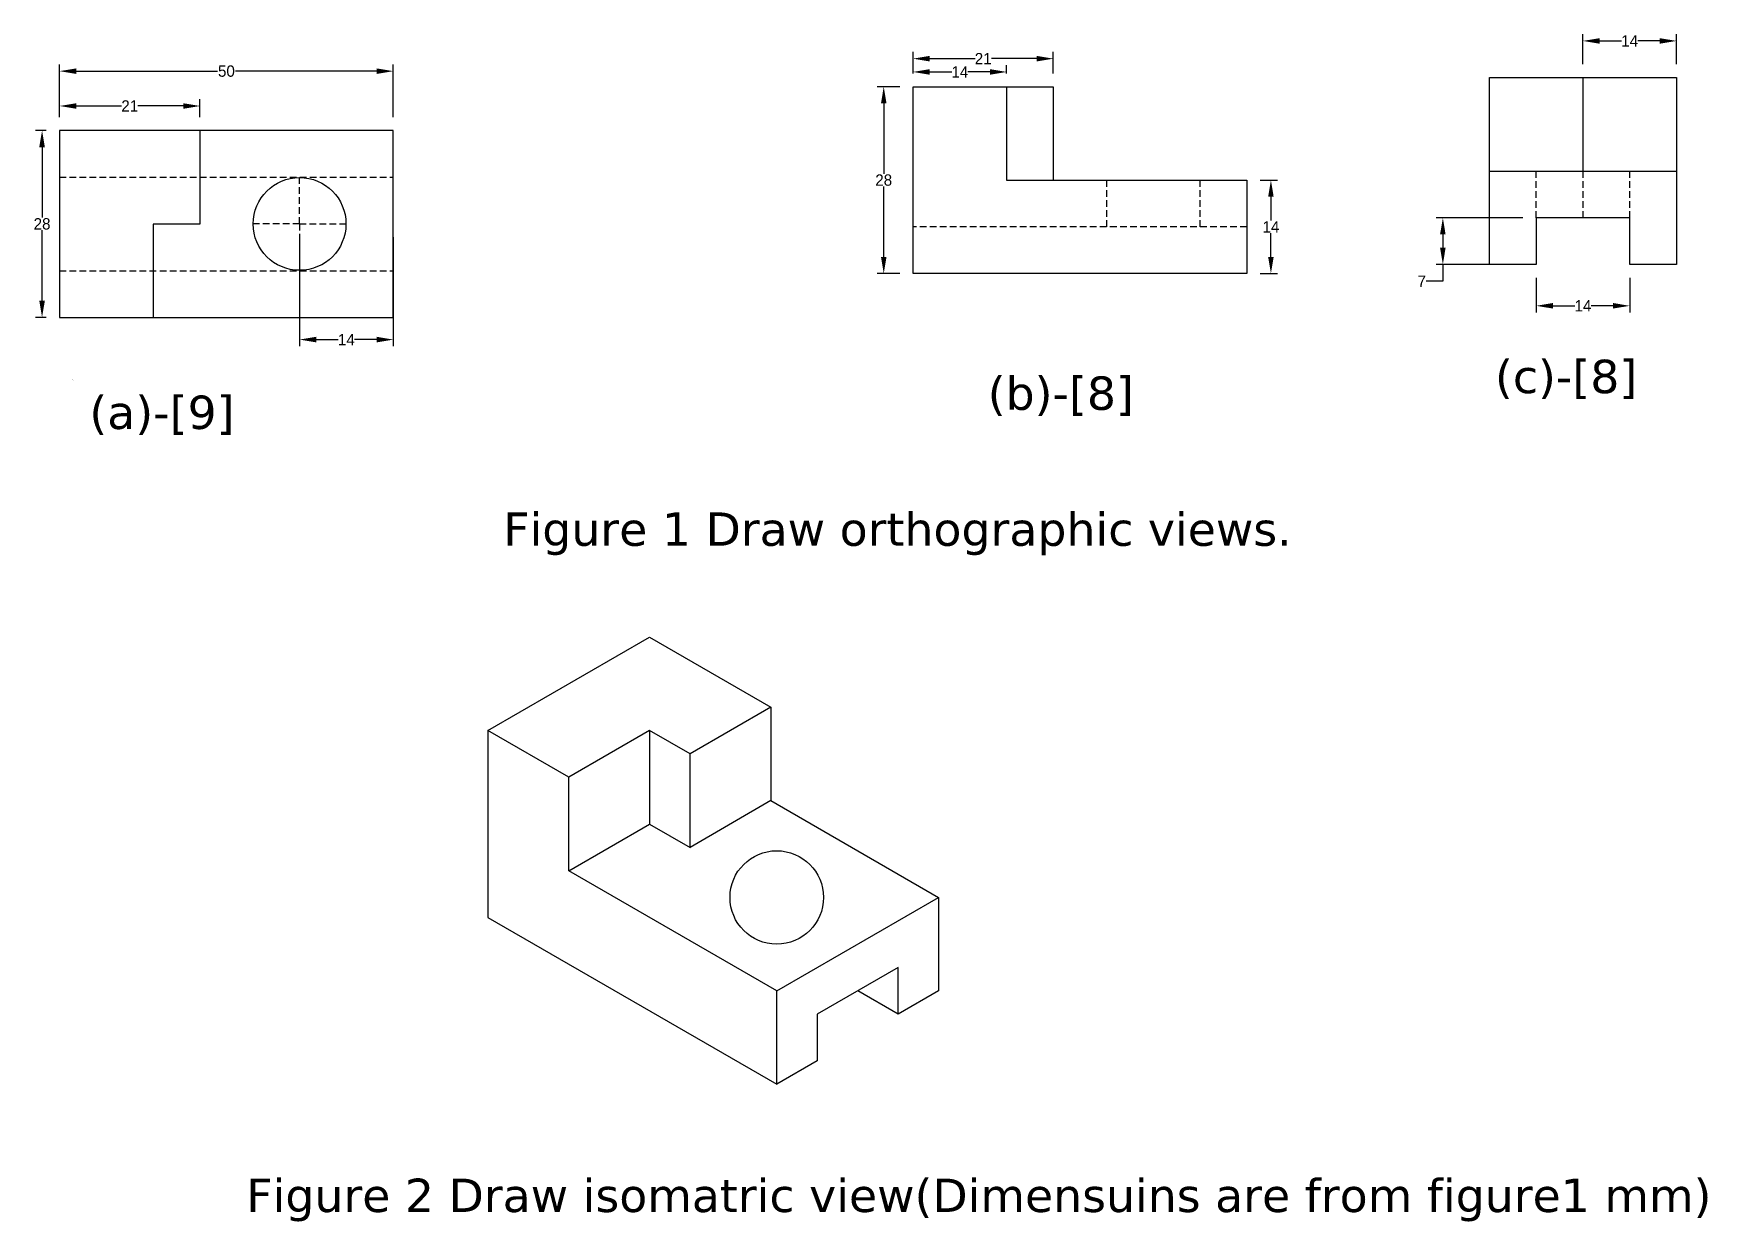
# Model space of a CAD drawing. Header units: millimetres. Extents: x 16 to 267, y -116 to 62.
import ezdxf

# ---------------------------------------------------------------- set-up
doc = ezdxf.new("R2010")
doc.units = ezdxf.units.MM
doc.header["$MEASUREMENT"] = 0
doc.linetypes.add('DASHEDX2', pattern=[1.5, 1, -0.5])
doc.dimstyles.get("Standard").update_dxf_attribs({"dimtxt": 1.7, "dimasz": 2.5, "dimexe": 1, "dimexo": 2, "dimgap": 0.09, "dimtad": 0, "dimtih": 1, "dimtoh": 1, "dimdec": 0, "dimzin": 0, "dimdsep": 46, "dimtxsty": 'Standard', "dimcen": 1, "dimadec": 0, "dimazin": 0, "dimtfac": 1, "dimtdec": 0, "dimtofl": 0, "dimtmove": 0, "dimatfit": 3, "dimfxl": 1, "dimtolj": 1, "dimtzin": 0, "dimarcsym": 0})

# ---------------------------------------------------------------- blocks, each defined once
blk = doc.blocks.new('*D6')
at = {"color": 0, "lineweight": -2}
for p, q in [((20.03, 49.72), (20.03, 57.61)), ((22.53, 56.61), (43.67, 56.61)), ((67.53, 56.61), (46.4, 56.61)), ((70.03, 49.72), (70.03, 57.61))]:
    blk.add_line(p, q, dxfattribs=at)
at = {"color": 0}
for points in [[(22.53, 57.02), (22.53, 56.19), (20.03, 56.61)], [(67.53, 57.02), (67.53, 56.19), (70.03, 56.61)]]:
    blk.add_solid(points, dxfattribs=at)
at = {"layer": 'Defpoints', "color": 0}
for p in [(70.03, 56.61), (20.03, 47.72), (70.03, 47.72)]:
    blk.add_point(p, dxfattribs=at)
at = {"color": 0, "insert": (45.03, 56.61), "char_height": 1.7, "attachment_point": 5}
blk.add_mtext('\\A1;50', dxfattribs=at)
blk = doc.blocks.new('*D7')
at = {"color": 0, "lineweight": -2}
for p, q in [((20.03, 49.72), (20.03, 52.39)), ((22.53, 51.39), (29.33, 51.39)), ((38.57, 51.39), (31.77, 51.39)), ((41.07, 49.72), (41.07, 52.39))]:
    blk.add_line(p, q, dxfattribs=at)
at = {"color": 0}
for points in [[(22.53, 51.8), (22.53, 50.97), (20.03, 51.39)], [(38.57, 51.8), (38.57, 50.97), (41.07, 51.39)]]:
    blk.add_solid(points, dxfattribs=at)
at = {"layer": 'Defpoints', "color": 0}
for p in [(41.07, 51.39), (20.03, 47.72), (41.07, 47.72)]:
    blk.add_point(p, dxfattribs=at)
at = {"color": 0, "insert": (30.55, 51.39), "char_height": 1.7, "attachment_point": 5}
blk.add_mtext('\\A1;21', dxfattribs=at)
blk = doc.blocks.new('*D8')
at = {"color": 0, "lineweight": -2}
for p, q in [((18.03, 47.72), (16.41, 47.72)), ((17.41, 45.22), (17.41, 34.66)), ((17.41, 22.22), (17.41, 32.78)), ((18.03, 19.72), (16.41, 19.72))]:
    blk.add_line(p, q, dxfattribs=at)
at = {"color": 0}
for points in [[(16.99, 45.22), (17.83, 45.22), (17.41, 47.72)], [(16.99, 22.22), (17.83, 22.22), (17.41, 19.72)]]:
    blk.add_solid(points, dxfattribs=at)
at = {"layer": 'Defpoints', "color": 0}
for p in [(20.03, 47.72), (17.41, 19.72), (20.03, 19.72)]:
    blk.add_point(p, dxfattribs=at)
at = {"color": 0, "insert": (17.41, 33.72), "char_height": 1.7, "attachment_point": 5}
blk.add_mtext('\\A1;28', dxfattribs=at)
blk = doc.blocks.new('*D9')
at = {"color": 0, "lineweight": -2}
for p, q in [((55.99, 31.72), (55.99, 15.39)), ((70.03, 31.72), (70.03, 15.39)), ((58.49, 16.39), (61.79, 16.39)), ((67.53, 16.39), (64.23, 16.39))]:
    blk.add_line(p, q, dxfattribs=at)
at = {"color": 0}
for points in [[(58.49, 16.81), (58.49, 15.97), (55.99, 16.39)], [(67.53, 16.81), (67.53, 15.97), (70.03, 16.39)]]:
    blk.add_solid(points, dxfattribs=at)
at = {"layer": 'Defpoints', "color": 0}
for p in [(55.99, 33.72), (70.03, 33.72), (70.03, 16.39)]:
    blk.add_point(p, dxfattribs=at)
at = {"color": 0, "insert": (63.01, 16.39), "char_height": 1.7, "attachment_point": 5}
blk.add_mtext('\\A1;14', dxfattribs=at)
blk = doc.blocks.new('*D14')
at = {"color": 0, "lineweight": -2}
for p, q in [((147.91, 56.28), (147.91, 59.48)), ((150.41, 58.48), (157.19, 58.48)), ((166.41, 58.48), (159.64, 58.48)), ((168.91, 56.28), (168.91, 59.48))]:
    blk.add_line(p, q, dxfattribs=at)
at = {"color": 0}
for points in [[(150.41, 58.9), (150.41, 58.06), (147.91, 58.48)], [(166.41, 58.9), (166.41, 58.06), (168.91, 58.48)]]:
    blk.add_solid(points, dxfattribs=at)
at = {"layer": 'Defpoints', "color": 0}
for p in [(168.91, 58.48), (147.91, 54.28), (168.91, 54.28)]:
    blk.add_point(p, dxfattribs=at)
at = {"color": 0, "insert": (158.41, 58.48), "char_height": 1.7, "attachment_point": 5}
blk.add_mtext('\\A1;21', dxfattribs=at)
blk = doc.blocks.new('*D15')
at = {"color": 0, "lineweight": -2}
for p, q in [((147.91, 56.28), (147.91, 57.49)), ((150.41, 56.49), (153.69, 56.49)), ((159.41, 56.49), (156.13, 56.49)), ((161.91, 56.28), (161.91, 57.49))]:
    blk.add_line(p, q, dxfattribs=at)
at = {"color": 0}
for points in [[(150.41, 56.91), (150.41, 56.07), (147.91, 56.49)], [(159.41, 56.91), (159.41, 56.07), (161.91, 56.49)]]:
    blk.add_solid(points, dxfattribs=at)
at = {"layer": 'Defpoints', "color": 0}
for p in [(161.91, 56.49), (147.91, 54.28), (161.91, 54.28)]:
    blk.add_point(p, dxfattribs=at)
at = {"color": 0, "insert": (154.91, 56.49), "char_height": 1.7, "attachment_point": 5}
blk.add_mtext('\\A1;14', dxfattribs=at)
blk = doc.blocks.new('*D16')
at = {"color": 0, "lineweight": -2}
for p, q in [((145.91, 54.28), (142.51, 54.28)), ((143.51, 51.78), (143.51, 41.22)), ((143.51, 28.78), (143.51, 39.34)), ((145.91, 26.28), (142.51, 26.28))]:
    blk.add_line(p, q, dxfattribs=at)
at = {"color": 0}
for points in [[(143.1, 51.78), (143.93, 51.78), (143.51, 54.28)], [(143.1, 28.78), (143.93, 28.78), (143.51, 26.28)]]:
    blk.add_solid(points, dxfattribs=at)
at = {"layer": 'Defpoints', "color": 0}
for p in [(147.91, 54.28), (143.51, 26.28), (147.91, 26.28)]:
    blk.add_point(p, dxfattribs=at)
at = {"color": 0, "insert": (143.51, 40.28), "char_height": 1.7, "attachment_point": 5}
blk.add_mtext('\\A1;28', dxfattribs=at)
blk = doc.blocks.new('*D17')
at = {"color": 0, "lineweight": -2}
for p, q in [((199.91, 40.28), (202.52, 40.28)), ((201.52, 37.78), (201.52, 34.22)), ((201.52, 28.78), (201.52, 32.34)), ((199.91, 26.28), (202.52, 26.28))]:
    blk.add_line(p, q, dxfattribs=at)
at = {"color": 0}
for points in [[(201.1, 37.78), (201.93, 37.78), (201.52, 40.28)], [(201.1, 28.78), (201.93, 28.78), (201.52, 26.28)]]:
    blk.add_solid(points, dxfattribs=at)
at = {"layer": 'Defpoints', "color": 0}
for p in [(197.91, 40.28), (197.91, 26.28), (201.52, 26.28)]:
    blk.add_point(p, dxfattribs=at)
at = {"color": 0, "insert": (201.52, 33.28), "char_height": 1.7, "attachment_point": 5}
blk.add_mtext('\\A1;14', dxfattribs=at)
blk = doc.blocks.new('*D18')
at = {"color": 0, "lineweight": -2}
for p, q in [((248.27, 57.64), (248.27, 62.14)), ((250.77, 61.14), (254.05, 61.14)), ((259.77, 61.14), (256.49, 61.14)), ((262.27, 57.64), (262.27, 62.14))]:
    blk.add_line(p, q, dxfattribs=at)
at = {"color": 0}
for points in [[(250.77, 61.55), (250.77, 60.72), (248.27, 61.14)], [(259.77, 61.55), (259.77, 60.72), (262.27, 61.14)]]:
    blk.add_solid(points, dxfattribs=at)
at = {"layer": 'Defpoints', "color": 0}
for p in [(262.27, 61.14), (248.27, 55.64), (262.27, 55.64)]:
    blk.add_point(p, dxfattribs=at)
at = {"color": 0, "insert": (255.27, 61.14), "char_height": 1.7, "attachment_point": 5}
blk.add_mtext('\\A1;14', dxfattribs=at)
blk = doc.blocks.new('*D19')
at = {"color": 0, "lineweight": -2}
for p, q in [((239.27, 34.64), (226.28, 34.64)), ((227.28, 32.14), (227.28, 30.14)), ((239.27, 27.64), (226.28, 27.64)), ((227.28, 27.64), (227.28, 25.14)), ((227.28, 25.14), (224.78, 25.14))]:
    blk.add_line(p, q, dxfattribs=at)
at = {"color": 0}
for points in [[(226.86, 32.14), (227.69, 32.14), (227.28, 34.64)], [(226.86, 30.14), (227.69, 30.14), (227.28, 27.64)]]:
    blk.add_solid(points, dxfattribs=at)
at = {"layer": 'Defpoints', "color": 0}
for p in [(241.27, 34.64), (227.28, 27.64), (241.27, 27.64)]:
    blk.add_point(p, dxfattribs=at)
at = {"color": 0, "insert": (224.12, 25.14), "char_height": 1.7, "attachment_point": 5}
blk.add_mtext('\\A1;7', dxfattribs=at)
blk = doc.blocks.new('*D20')
at = {"color": 0, "lineweight": -2}
for p, q in [((241.27, 25.64), (241.27, 20.45)), ((255.27, 25.64), (255.27, 20.45)), ((243.77, 21.45), (247.05, 21.45)), ((252.77, 21.45), (249.49, 21.45))]:
    blk.add_line(p, q, dxfattribs=at)
at = {"color": 0}
for points in [[(243.77, 21.87), (243.77, 21.04), (241.27, 21.45)], [(252.77, 21.87), (252.77, 21.04), (255.27, 21.45)]]:
    blk.add_solid(points, dxfattribs=at)
at = {"layer": 'Defpoints', "color": 0}
for p in [(241.27, 27.64), (255.27, 27.64), (255.27, 21.45)]:
    blk.add_point(p, dxfattribs=at)
at = {"color": 0, "insert": (248.27, 21.45), "char_height": 1.7, "attachment_point": 5}
blk.add_mtext('\\A1;14', dxfattribs=at)

msp = doc.modelspace()

# ---------------------------------------------------------------- linework, layer by layer
for p, q in [((234.27, 55.64), (262.27, 55.64)), ((234.27, 27.64), (234.27, 55.64)), ((248.27, 55.64), (248.27, 41.64)), ((262.27, 55.64), (262.27, 27.64)), ((147.91, 54.28), (168.91, 54.28)), ((147.91, 26.28), (147.91, 54.28)), ((161.91, 54.28), (161.91, 40.28)), ((168.91, 54.28), (168.91, 40.28)), ((70.03, 47.72), (20.03, 47.72)), ((20.03, 47.72), (20.03, 19.72)), ((41.07, 47.72), (41.07, 33.67)), ((70.03, 19.72), (70.03, 47.72)), ((161.91, 40.28), (168.91, 40.28)), ((168.91, 40.28), (197.91, 40.28)), ((197.91, 40.28), (197.91, 26.28)), ((234.27, 41.64), (262.27, 41.64)), ((41.07, 33.67), (34.07, 33.67)), ((34.07, 33.67), (34.07, 19.72)), ((255.27, 34.64), (241.27, 34.64)), ((241.27, 34.64), (241.27, 27.64)), ((255.27, 27.64), (255.27, 34.64)), ((241.27, 27.64), (234.27, 27.64)), ((262.27, 27.64), (255.27, 27.64)), ((197.91, 26.28), (147.91, 26.28)), ((20.03, 19.72), (70.03, 19.72)), ((84.18, -42.19), (108.43, -28.19)), ((108.43, -28.19), (126.62, -38.69)), ((126.62, -38.69), (114.49, -45.69)), ((126.62, -38.69), (126.62, -52.69)), ((96.31, -49.19), (84.18, -42.19)), ((84.18, -42.19), (84.18, -70.19)), ((108.43, -42.19), (96.31, -49.19)), ((114.49, -45.69), (108.43, -42.19)), ((108.43, -42.19), (108.43, -56.19)), ((114.49, -59.69), (114.49, -45.69)), ((96.31, -63.19), (96.31, -49.19)), ((126.62, -52.69), (114.49, -59.69)), ((126.62, -52.69), (151.73, -67.19)), ((96.31, -63.19), (108.43, -56.19)), ((108.43, -56.19), (114.49, -59.69)), ((127.48, -81.19), (96.31, -63.19)), ((127.48, -81.19), (151.73, -67.19)), ((151.73, -67.19), (151.73, -81.19)), ((84.18, -70.19), (127.48, -95.19)), ((145.67, -77.69), (133.55, -84.69)), ((145.67, -84.69), (145.67, -77.69)), ((127.48, -95.19), (127.48, -81.19)), ((145.67, -84.69), (139.61, -81.19)), ((151.73, -81.19), (145.67, -84.69)), ((133.55, -84.69), (133.55, -91.69)), ((133.55, -91.69), (127.48, -95.19))]:
    msp.add_line(p, q)
at = {"linetype": 'DASHEDX2'}
for p, q in [((20.03, 40.73), (70.03, 40.73)), ((55.99, 33.72), (55.99, 40.67)), ((176.89, 40.28), (176.89, 33.28)), ((190.92, 33.28), (190.92, 40.28)), ((241.27, 34.64), (241.27, 41.64)), ((248.27, 41.64), (248.27, 34.64)), ((255.27, 34.64), (255.27, 41.64)), ((55.99, 33.72), (49.04, 33.72)), ((55.99, 33.72), (62.93, 33.72)), ((55.99, 33.72), (55.99, 26.69)), ((197.91, 33.28), (147.91, 33.28)), ((20.03, 26.69), (70.03, 26.69))]:
    msp.add_line(p, q, dxfattribs=at)
for centre, radius in [((55.99, 33.72), 6.95), ((127.48, -67.19), 7)]:
    msp.add_circle(centre, radius)

# ---------------------------------------------------------------- texts
at = {"attachment_point": 1}
for s, insert, char_height, width in [('{\\fVerdana|b0|i0|c0|p34;(c)-[8]}', (235.09, 13.37), 5, 40.5), ('(', (22, 10.5), 0.2, 8.4299), ('{\\fVerdana|b0|i0|c0|p34;(b)-[8]}', (159.09, 10.87), 5, 40.5), ('{\\fVerdana|b0|i0|c0|p34;(a)-[9]}', (24.5, 8), 5, 40.5), ('{\\fVerdana|b0|i0|c0|p34;Figure 1 Draw orthographic views.}', (86.5, -9.5), 5, 137.306), ('{\\fVerdana|b0|i0|c0|p34;Figure 2 Draw isomatric view(Dimensuins are from figure1 mm)}', (48, -109.32), 5, 245.697)]:
    msp.add_mtext(s, dxfattribs=dict(at, insert=insert, char_height=char_height, width=width))

# ---------------------------------------------------------------- dimensions: what is measured, and where the dimension line sits
for p1, p2, distance, picture, middle in [((248.27, 55.64), (262.27, 55.64), 5.5, '*D18', (255.27, 61.14)), ((20.03, 47.72), (70.03, 47.72), 8.89, '*D6', (45.03, 56.61)), ((147.91, 54.28), (168.91, 54.28), 4.2, '*D14', (158.41, 58.48)), ((147.91, 54.28), (161.91, 54.28), 2.2, '*D15', (154.91, 56.49)), ((147.91, 54.28), (147.91, 26.28), -4.4, '*D16', (143.51, 40.28)), ((20.03, 47.72), (41.07, 47.72), 3.67, '*D7', (30.55, 51.39)), ((20.03, 47.72), (20.03, 19.72), -2.62, '*D8', (17.41, 33.72)), ((197.91, 40.28), (197.91, 26.28), 3.6, '*D17', (201.52, 33.28)), ((55.99, 33.72), (70.03, 33.72), -17.33, '*D9', (63.01, 16.39)), ((241.27, 34.64), (241.27, 27.64), -14, '*D19', (224.12, 25.14))]:
    dim = msp.add_aligned_dim(p1=p1, p2=p2, distance=distance, dimstyle='Standard')
    dim.commit()
    dim.dimension.update_dxf_attribs({"geometry": picture, "text_midpoint": middle})
dim = msp.add_linear_dim(base=(255.27, 21.45), p1=(241.27, 27.64), p2=(255.27, 27.64), dimstyle='Standard')
dim.commit()
dim.dimension.update_dxf_attribs({"geometry": '*D20', "text_midpoint": (248.27, 21.45)})

doc.saveas('drawing.dxf')
